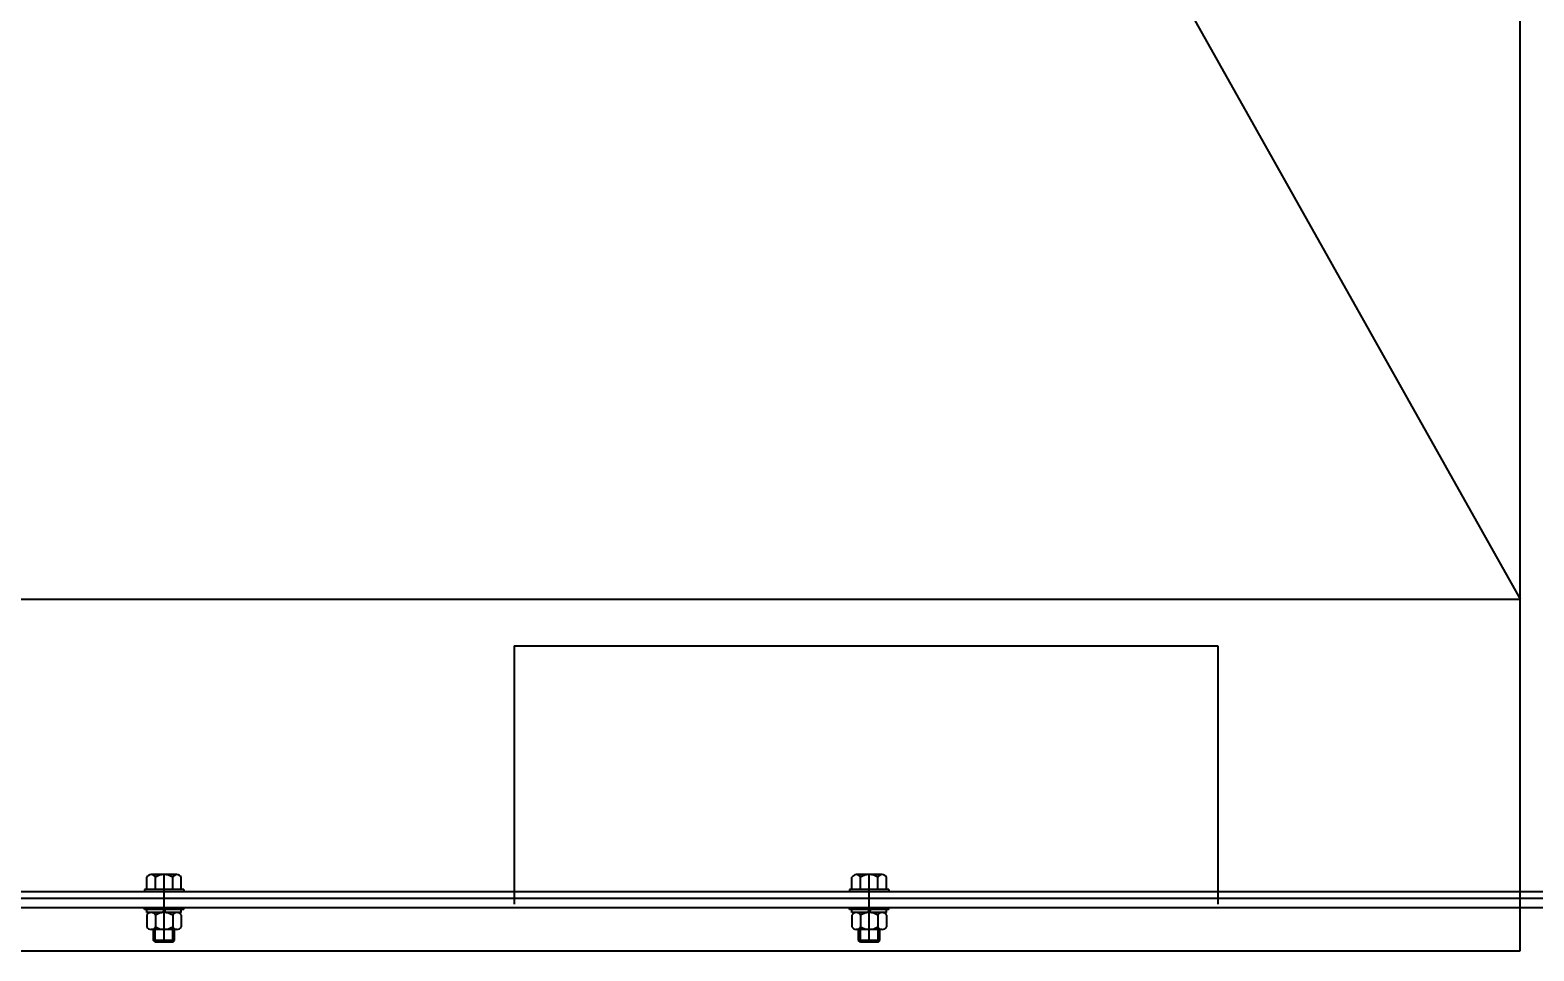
# Model space of a CAD drawing. Header units: millimetres. Extents: x 5544 to 245194, y -610088 to 30375.
# Drawn here: x 67811 to 68523, y -1370 to -934 of the extents above; entities that cross this region are included whole.
import ezdxf
from ezdxf.lldxf.tags import DXFTag

# ---------------------------------------------------------------- set-up
doc = ezdxf.new("R2010")
doc.units = ezdxf.units.MM
for name, color, linetype in [('0글씨', 3, 'Continuous'), ('140', 140, 'Continuous'), ('15', 15, 'Continuous'), ('3', 3, 'Continuous'), ('B1', 6, 'Continuous'), ('외형선', 7, 'Continuous'), ('중심선', 1, 'CENTER')]:
    doc.layers.add(name, color=color, linetype=linetype)
doc.styles.add('ROMAND', font='gulim.ttc', dxfattribs={"oblique": 15})
tags = doc.linetypes.add('CENTER', pattern=[2, 1.25, -0.25, 0.25, -0.25]).pattern_tags.tags
tags[10:11] = [DXFTag(74, 4), DXFTag(75, 0), DXFTag(340, '0'), DXFTag(46, 1.0), DXFTag(50, 0.0), DXFTag(44, 0.0), DXFTag(45, 0.0)]
tags[8:9] = [DXFTag(74, 4), DXFTag(75, 0), DXFTag(340, '0'), DXFTag(46, 1.0), DXFTag(50, 0.0), DXFTag(44, 0.0), DXFTag(45, 0.0)]
tags[6:7] = [DXFTag(74, 4), DXFTag(75, 0), DXFTag(340, '0'), DXFTag(46, 1.0), DXFTag(50, 0.0), DXFTag(44, 0.0), DXFTag(45, 0.0)]
tags[4:5] = [DXFTag(74, 4), DXFTag(75, 0), DXFTag(340, '0'), DXFTag(46, 1.0), DXFTag(50, 0.0), DXFTag(44, 0.0), DXFTag(45, 0.0)]
tags = doc.linetypes.add('PHANTOM2', pattern=[1.25, 0.625, -0.125, 0.125, -0.125, 0.125, -0.125]).pattern_tags.tags
tags[14:15] = [DXFTag(74, 4), DXFTag(75, 0), DXFTag(340, '0'), DXFTag(46, 1.0), DXFTag(50, 0.0), DXFTag(44, 0.0), DXFTag(45, 0.0)]
tags[12:13] = [DXFTag(74, 4), DXFTag(75, 0), DXFTag(340, '0'), DXFTag(46, 1.0), DXFTag(50, 0.0), DXFTag(44, 0.0), DXFTag(45, 0.0)]
tags[10:11] = [DXFTag(74, 4), DXFTag(75, 0), DXFTag(340, '0'), DXFTag(46, 1.0), DXFTag(50, 0.0), DXFTag(44, 0.0), DXFTag(45, 0.0)]
tags[8:9] = [DXFTag(74, 4), DXFTag(75, 0), DXFTag(340, '0'), DXFTag(46, 1.0), DXFTag(50, 0.0), DXFTag(44, 0.0), DXFTag(45, 0.0)]
tags[6:7] = [DXFTag(74, 4), DXFTag(75, 0), DXFTag(340, '0'), DXFTag(46, 1.0), DXFTag(50, 0.0), DXFTag(44, 0.0), DXFTag(45, 0.0)]
tags[4:5] = [DXFTag(74, 4), DXFTag(75, 0), DXFTag(340, '0'), DXFTag(46, 1.0), DXFTag(50, 0.0), DXFTag(44, 0.0), DXFTag(45, 0.0)]
doc.dimstyles.new('DIM-A-002-단면', dxfattribs={"dimscale": 330, "dimtxt": 1, "dimasz": 0.4, "dimexe": 0.2, "dimexo": 0.3, "dimgap": 0.4, "dimtad": 1, "dimdec": 0, "dimtxsty": 'ROMAND', "dimcen": 0, "dimclrd": 15, "dimclre": 15, "dimclrt": 3, "dimadec": 0, "dimazin": 0, "dimtfac": 1, "dimtmove": 0, "dimatfit": 3, "dimfxl": 1, "dimarcsym": 0})
doc.dimstyles.new('DIM-A-002-단면2', dxfattribs={"dimscale": 200, "dimtxt": 1, "dimasz": 0.4, "dimexe": 0.2, "dimexo": 0.3, "dimgap": 0.4, "dimtad": 1, "dimdec": 0, "dimtxsty": 'ROMAND', "dimcen": 0, "dimclrd": 15, "dimclre": 15, "dimclrt": 3, "dimadec": 0, "dimazin": 0, "dimtfac": 1, "dimtmove": 0, "dimatfit": 3, "dimfxl": 1, "dimarcsym": 0})

# ---------------------------------------------------------------- blocks, each defined once
blk = doc.blocks.new('콘베어 측면')
at = {"layer": '외형선'}
for p, q in [((-1180.16, 479.13), (-1180.16, 484.86)), ((-1165.88, 486.13), (-1178.12, 486.13)), ((-1176.08, 479.13), (-1176.08, 484.86)), ((-1167.92, 479.13), (-1167.92, 484.86)), ((-1163.84, 479.13), (-1163.84, 484.86)), ((-846.16, 479.13), (-846.16, 484.86)), ((-831.88, 486.13), (-844.12, 486.13)), ((-842.08, 479.13), (-842.08, 484.86)), ((-833.92, 479.13), (-833.92, 484.86)), ((-829.84, 479.13), (-829.84, 484.86)), ((-1900, 478.2), (225, 478.2)), ((-1162.68, 479.13), (-1181.32, 479.13)), ((-1181.32, 479.13), (-1181.32, 478.2)), ((-1162.68, 479.13), (-1162.68, 478.2)), ((-828.68, 479.13), (-847.32, 479.13)), ((-847.32, 479.13), (-847.32, 478.2)), ((-828.68, 479.13), (-828.68, 478.2)), ((-1900, 475), (225, 475)), ((-1900, 470.5), (225, 470.5)), ((-1181.32, 469.57), (-1181.32, 470.5)), ((-1162.68, 469.57), (-1162.68, 470.5)), ((-847.32, 469.57), (-847.32, 470.5)), ((-828.68, 469.57), (-828.68, 470.5)), ((-1162.68, 469.57), (-1181.32, 469.57)), ((-1180.16, 468.17), (-1180.16, 469.57)), ((-1163.84, 468.17), (-1180.16, 468.17)), ((-1180.16, 466.9), (-1180.16, 461.44)), ((-1176.08, 466.9), (-1176.08, 461.44)), ((-1172, 469.57), (-1172.59, 468.17)), ((-1171.41, 469.57), (-1172, 468.17)), ((-1167.92, 466.9), (-1167.92, 461.44)), ((-1163.84, 468.17), (-1163.84, 469.57)), ((-1163.84, 466.9), (-1163.84, 461.44)), ((-828.68, 469.57), (-847.32, 469.57)), ((-846.16, 468.17), (-846.16, 469.57)), ((-829.84, 468.17), (-846.16, 468.17)), ((-846.16, 466.9), (-846.16, 461.44)), ((-842.08, 466.9), (-842.08, 461.44)), ((-838, 469.57), (-838.59, 468.17)), ((-837.41, 469.57), (-838, 468.17)), ((-833.92, 466.9), (-833.92, 461.44)), ((-829.84, 468.17), (-829.84, 469.57)), ((-829.84, 466.9), (-829.84, 461.44)), ((-1165.88, 460.17), (-1178.12, 460.17)), ((-1177, 454.93), (-1177, 460.17)), ((-1167, 454.93), (-1167, 460.17)), ((-831.88, 460.17), (-844.12, 460.17)), ((-843, 454.93), (-843, 460.17)), ((-833, 454.93), (-833, 460.17)), ((-1167, 454.93), (-1177, 454.93)), ((-1176.2, 454.13), (-1177, 454.93)), ((-1167.8, 454.13), (-1176.2, 454.13)), ((-1167.8, 454.13), (-1167, 454.93)), ((-833, 454.93), (-843, 454.93)), ((-842.2, 454.13), (-843, 454.93)), ((-833.8, 454.13), (-842.2, 454.13)), ((-833.8, 454.13), (-833, 454.93))]:
    blk.add_line(p, q, dxfattribs=at)
at = {"layer": '외형선', "color": 1}
for p, q in [((-1176.2, 454.13), (-1176.2, 460.17)), ((-1167.8, 454.13), (-1167.8, 460.17)), ((-842.2, 454.13), (-842.2, 460.17)), ((-833.8, 454.13), (-833.8, 460.17))]:
    blk.add_line(p, q, dxfattribs=at)
at = {"layer": '외형선'}
for centre, radius, start, end in [((-1178.12, 483.86), 2.27, 26.17041, 153.82959), ((-1172, 478.95), 7.18, 55.40664, 124.59336), ((-1165.88, 483.86), 2.27, 26.17041, 153.82959), ((-844.12, 483.86), 2.27, 26.17041, 153.82959), ((-838, 478.95), 7.18, 55.40664, 124.59336), ((-831.88, 483.86), 2.27, 26.17041, 153.82959), ((-1178.12, 465.9), 2.27, 26.17041, 153.82959), ((-1172, 460.98), 7.18, 55.40664, 124.59336), ((-1165.88, 465.9), 2.27, 26.17041, 153.82959), ((-844.12, 465.9), 2.27, 26.17041, 153.82959), ((-838, 460.98), 7.18, 55.40664, 124.59336), ((-831.88, 465.9), 2.27, 26.17041, 153.82959), ((-1178.12, 462.44), 2.27, 206.17041, 333.82959), ((-1172, 467.35), 7.18, 235.40664, 304.59336), ((-1165.88, 462.44), 2.27, 206.17041, 333.82959), ((-844.12, 462.44), 2.27, 206.17041, 333.82959), ((-838, 467.35), 7.18, 235.40664, 304.59336), ((-831.88, 462.44), 2.27, 206.17041, 333.82959)]:
    blk.add_arc(centre, radius, start, end, dxfattribs=at)
at = {"layer": '중심선', "ltscale": 5}
for p, q in [((-1172, 454.13), (-1172, 486.13)), ((-838, 454.13), (-838, 486.13))]:
    blk.add_line(p, q, dxfattribs=at)
blk = doc.blocks.new('화물')
at = {"layer": '0글씨', "lineweight": -3, "ltscale": 10}
blk.add_line((-1200.13, 2299.84), (0, 166.65), dxfattribs=at)
blk.add_lwpolyline([(0, 2299.84), (-1200.13, 2299.84), (-1200.13, 166.65), (0, 166.65), (0, 2299.84)], dxfattribs=at)
at = {"layer": '140', "color": 6, "linetype": 'PHANTOM2', "ltscale": 10}
blk.add_line((-1200.13, 166.65), (0, 166.65), dxfattribs=at)
at = {"layer": '3', "color": 6, "linetype": 'PHANTOM2', "ltscale": 10}
for p, q in [((0, 0), (0, 166.65)), ((-476.62, 144.43), (-476.62, 22.22)), ((-476.62, 144.43), (-143.31, 144.43)), ((-1200.13, 0), (0, 0))]:
    blk.add_line(p, q, dxfattribs=at)
at = {"layer": 'B1', "linetype": 'ByBlock'}
blk.add_line((-143.31, 144.43), (-143.31, 22.22), dxfattribs=at)
blk = doc.blocks.new('*D2913')
at = {"layer": '15', "color": 15, "lineweight": -2, "ltscale": 600}
for p, q in [((68791.49, 1129.63), (63578.66, 1129.63)), ((63618.66, -1740.37), (63618.66, 1049.63)), ((66990.87, -1820.37), (63578.66, -1820.37))]:
    blk.add_line(p, q, dxfattribs=at)
at = {"layer": '15', "color": 15}
for points in [[(63632, 1049.63), (63605.33, 1049.63), (63618.66, 1129.63)], [(63605.33, -1740.37), (63632, -1740.37), (63618.66, -1820.37)]]:
    blk.add_solid(points, dxfattribs=at)
at = {"layer": 'Defpoints', "color": 0}
for p in [(63618.66, 1129.63), (68851.49, 1129.63), (67050.87, -1820.37)]:
    blk.add_point(p, dxfattribs=at)
at = {"layer": '15', "color": 3, "ltscale": 600, "insert": (63428.96, -345.37), "char_height": 200, "attachment_point": 5, "rotation": 90, "style": 'ROMAND'}
blk.add_mtext("CON'C OPENING 2950", dxfattribs=at)
blk = doc.blocks.new('*D2918')
at = {"layer": '15', "color": 15, "lineweight": -2, "ltscale": 600}
for p, q in [((65662.2, 8179.63), (61908.53, 8179.63)), ((61974.53, -1688.37), (61974.53, 8047.63)), ((74305.73, -1820.37), (61908.53, -1820.37))]:
    blk.add_line(p, q, dxfattribs=at)
at = {"layer": '15', "color": 15}
for points in [[(61996.53, 8047.63), (61952.53, 8047.63), (61974.53, 8179.63)], [(61952.53, -1688.37), (61996.53, -1688.37), (61974.53, -1820.37)]]:
    blk.add_solid(points, dxfattribs=at)
at = {"layer": 'Defpoints', "color": 0}
for p in [(61974.53, 8179.63), (65761.2, 8179.63), (74404.73, -1820.37)]:
    blk.add_point(p, dxfattribs=at)
at = {"layer": '15', "color": 3, "ltscale": 600, "insert": (61672.7, 3179.63), "char_height": 330, "attachment_point": 5, "rotation": 90, "style": 'ROMAND'}
blk.add_mtext('TRAVEL 10000', dxfattribs=at)

msp = doc.modelspace()

# ---------------------------------------------------------------- block references
at = {"ltscale": 600}
for name, p in [('화물', (68516.87, -1370.37)), ('콘베어 측면', (69046.49, -1820.37))]:
    msp.add_blockref(name, p, dxfattribs=at)

# ---------------------------------------------------------------- dimensions: what is measured, and where the dimension line sits
at = {"layer": '15', "ltscale": 600}
for base, p1, p2, text, dimstyle, picture, middle in [((61974.53, 8179.63), (74404.73, -1820.37), (65761.2, 8179.63), 'TRAVEL <>', 'DIM-A-002-단면', '*D2918', (61672.7, 3179.63)), ((63618.66, 1129.63), (67050.87, -1820.37), (68851.49, 1129.63), "CON'C OPENING <>", 'DIM-A-002-단면2', '*D2913', (63428.96, -345.37))]:
    dim = msp.add_linear_dim(base=base, p1=p1, p2=p2, angle=90, text=text, dimstyle=dimstyle, dxfattribs=at)
    dim.commit()
    dim.dimension.update_dxf_attribs({"geometry": picture, "text_midpoint": middle})

doc.saveas('drawing.dxf')
